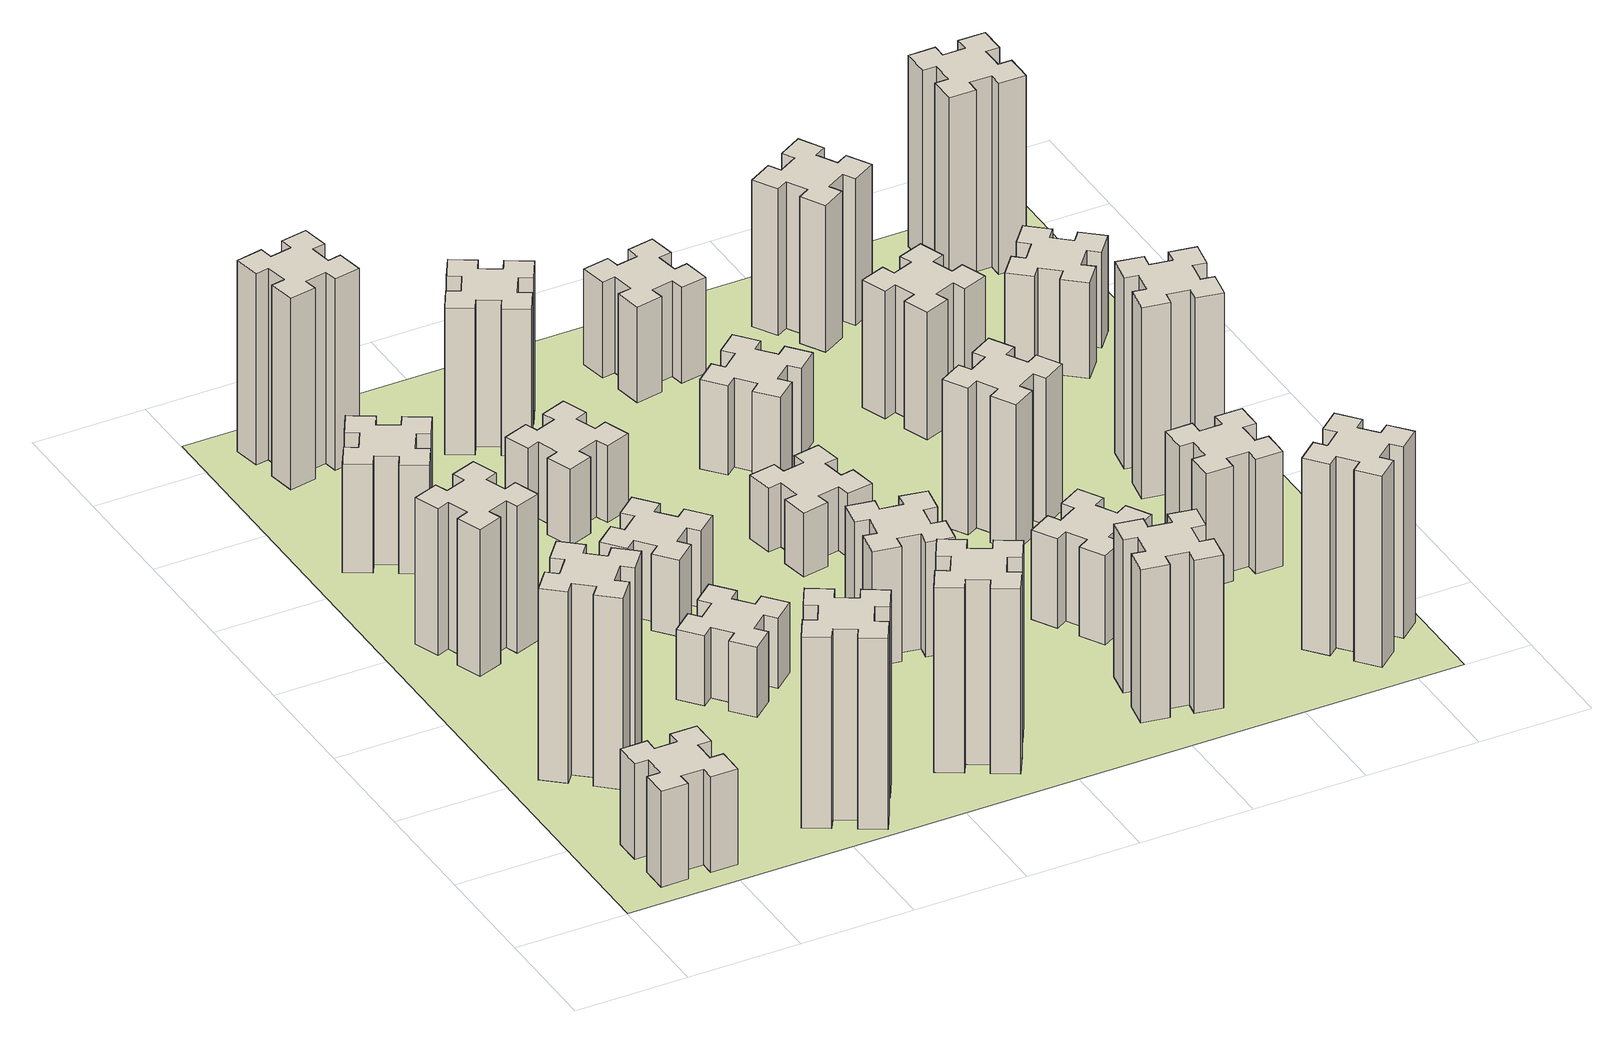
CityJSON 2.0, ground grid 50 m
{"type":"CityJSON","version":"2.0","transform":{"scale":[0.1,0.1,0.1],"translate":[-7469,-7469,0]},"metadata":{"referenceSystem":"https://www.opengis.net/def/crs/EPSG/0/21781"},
"CityObjects":{
"building1":{"type":"Building","attributes":{"class":"1000","function":"1000","usage":"1000","yearOfConstruction":2016,"roofType":"1000","measuredHeight":45,"storeysAboveGround":30,"storeysBelowGround":0},"geometry":[{"type":"Solid","lod":"1","boundaries":[[[[0,1,2,3,4,5,6,7,8,9,10,11,12,13,14,15,16,17,18,19]],[[17,16,20,21]],[[16,15,22,20]],[[15,14,23,22]],[[14,13,24,23]],[[13,12,25,24]],[[12,11,26,25]],[[11,10,27,26]],[[10,9,28,27]],[[9,8,29,28]],[[8,7,30,29]],[[7,6,31,30]],[[6,5,32,31]],[[5,4,33,32]],[[4,3,34,33]],[[3,2,35,34]],[[2,1,36,35]],[[1,0,37,36]],[[0,19,38,37]],[[19,18,39,38]],[[18,17,21,39]],[[24,25,26,27,28,29,30,31,32,33,34,35,36,37,38,39,21,20,22,23]]]]}]},
"building2":{"type":"Building","attributes":{"class":"1000","function":"1000","usage":"1000","yearOfConstruction":2016,"roofType":"1000","measuredHeight":90,"storeysAboveGround":30,"storeysBelowGround":0},"geometry":[{"type":"Solid","lod":"1","boundaries":[[[[40,41,42,43,44,45,46,47,48,49,50,51,52,53,54,55,56,57,58,59]],[[57,56,60,61]],[[56,55,62,60]],[[55,54,63,62]],[[54,53,64,63]],[[53,52,65,64]],[[52,51,66,65]],[[51,50,67,66]],[[50,49,68,67]],[[49,48,69,68]],[[48,47,70,69]],[[47,46,71,70]],[[46,45,72,71]],[[45,44,73,72]],[[44,43,74,73]],[[43,42,75,74]],[[42,41,76,75]],[[41,40,77,76]],[[40,59,78,77]],[[59,58,79,78]],[[58,57,61,79]],[[64,65,66,67,68,69,70,71,72,73,74,75,76,77,78,79,61,60,62,63]]]]}]},
"building3":{"type":"Building","attributes":{"class":"1000","function":"1000","usage":"1000","yearOfConstruction":2016,"roofType":"1000","measuredHeight":69,"storeysAboveGround":30,"storeysBelowGround":0},"geometry":[{"type":"Solid","lod":"1","boundaries":[[[[80,81,82,83,84,85,86,87,88,89,90,91,92,93,94,95,96,97,98,99]],[[97,96,100,101]],[[96,95,102,100]],[[95,94,103,102]],[[94,93,104,103]],[[93,92,105,104]],[[92,91,106,105]],[[91,90,107,106]],[[90,89,108,107]],[[89,88,109,108]],[[88,87,110,109]],[[87,86,111,110]],[[86,85,112,111]],[[85,84,113,112]],[[84,83,114,113]],[[83,82,115,114]],[[82,81,116,115]],[[81,80,117,116]],[[80,99,118,117]],[[99,98,119,118]],[[98,97,101,119]],[[104,105,106,107,108,109,110,111,112,113,114,115,116,117,118,119,101,100,102,103]]]]}]},
"building4":{"type":"Building","attributes":{"class":"1000","function":"1000","usage":"1000","yearOfConstruction":2016,"roofType":"1000","measuredHeight":51,"storeysAboveGround":30,"storeysBelowGround":0},"geometry":[{"type":"Solid","lod":"1","boundaries":[[[[120,121,122,123,124,125,126,127,128,129,130,131,132,133,134,135,136,137,138,139]],[[137,136,140,141]],[[136,135,142,140]],[[135,134,143,142]],[[134,133,144,143]],[[133,132,145,144]],[[132,131,146,145]],[[131,130,147,146]],[[130,129,148,147]],[[129,128,149,148]],[[128,127,150,149]],[[127,126,151,150]],[[126,125,152,151]],[[125,124,153,152]],[[124,123,154,153]],[[123,122,155,154]],[[122,121,156,155]],[[121,120,157,156]],[[120,139,158,157]],[[139,138,159,158]],[[138,137,141,159]],[[144,145,146,147,148,149,150,151,152,153,154,155,156,157,158,159,141,140,142,143]]]]}]},
"building5":{"type":"Building","attributes":{"class":"1000","function":"1000","usage":"1000","yearOfConstruction":2016,"roofType":"1000","measuredHeight":90,"storeysAboveGround":30,"storeysBelowGround":0},"geometry":[{"type":"Solid","lod":"1","boundaries":[[[[160,161,162,163,164,165,166,167,168,169,170,171,172,173,174,175,176,177,178,179]],[[177,176,180,181]],[[176,175,182,180]],[[175,174,183,182]],[[174,173,184,183]],[[173,172,185,184]],[[172,171,186,185]],[[171,170,187,186]],[[170,169,188,187]],[[169,168,189,188]],[[168,167,190,189]],[[167,166,191,190]],[[166,165,192,191]],[[165,164,193,192]],[[164,163,194,193]],[[163,162,195,194]],[[162,161,196,195]],[[161,160,197,196]],[[160,179,198,197]],[[179,178,199,198]],[[178,177,181,199]],[[184,185,186,187,188,189,190,191,192,193,194,195,196,197,198,199,181,180,182,183]]]]}]},
"building6":{"type":"Building","attributes":{"class":"1000","function":"1000","usage":"1000","yearOfConstruction":2016,"roofType":"1000","measuredHeight":90,"storeysAboveGround":30,"storeysBelowGround":0},"geometry":[{"type":"Solid","lod":"1","boundaries":[[[[200,201,202,203,204,205,206,207,208,209,210,211,212,213,214,215,216,217,218,219]],[[217,216,220,221]],[[216,215,222,220]],[[215,214,223,222]],[[214,213,224,223]],[[213,212,225,224]],[[212,211,226,225]],[[211,210,227,226]],[[210,209,228,227]],[[209,208,229,228]],[[208,207,230,229]],[[207,206,231,230]],[[206,205,232,231]],[[205,204,233,232]],[[204,203,234,233]],[[203,202,235,234]],[[202,201,236,235]],[[201,200,237,236]],[[200,219,238,237]],[[219,218,239,238]],[[218,217,221,239]],[[224,225,226,227,228,229,230,231,232,233,234,235,236,237,238,239,221,220,222,223]]]]}]},
"building7":{"type":"Building","attributes":{"class":"1000","function":"1000","usage":"1000","yearOfConstruction":2016,"roofType":"1000","measuredHeight":33,"storeysAboveGround":30,"storeysBelowGround":0},"geometry":[{"type":"Solid","lod":"1","boundaries":[[[[240,241,242,243,244,245,246,247,248,249,250,251,252,253,254,255,256,257,258,259]],[[257,256,260,261]],[[256,255,262,260]],[[255,254,263,262]],[[254,253,264,263]],[[253,252,265,264]],[[252,251,266,265]],[[251,250,267,266]],[[250,249,268,267]],[[249,248,269,268]],[[248,247,270,269]],[[247,246,271,270]],[[246,245,272,271]],[[245,244,273,272]],[[244,243,274,273]],[[243,242,275,274]],[[242,241,276,275]],[[241,240,277,276]],[[240,259,278,277]],[[259,258,279,278]],[[258,257,261,279]],[[264,265,266,267,268,269,270,271,272,273,274,275,276,277,278,279,261,260,262,263]]]]}]},
"building8":{"type":"Building","attributes":{"class":"1000","function":"1000","usage":"1000","yearOfConstruction":2016,"roofType":"1000","measuredHeight":36,"storeysAboveGround":30,"storeysBelowGround":0},"geometry":[{"type":"Solid","lod":"1","boundaries":[[[[280,281,282,283,284,285,286,287,288,289,290,291,292,293,294,295,296,297,298,299]],[[297,296,300,301]],[[296,295,302,300]],[[295,294,303,302]],[[294,293,304,303]],[[293,292,305,304]],[[292,291,306,305]],[[291,290,307,306]],[[290,289,308,307]],[[289,288,309,308]],[[288,287,310,309]],[[287,286,311,310]],[[286,285,312,311]],[[285,284,313,312]],[[284,283,314,313]],[[283,282,315,314]],[[282,281,316,315]],[[281,280,317,316]],[[280,299,318,317]],[[299,298,319,318]],[[298,297,301,319]],[[304,305,306,307,308,309,310,311,312,313,314,315,316,317,318,319,301,300,302,303]]]]}]},
"building9":{"type":"Building","attributes":{"class":"1000","function":"1000","usage":"1000","yearOfConstruction":2016,"roofType":"1000","measuredHeight":87,"storeysAboveGround":30,"storeysBelowGround":0},"geometry":[{"type":"Solid","lod":"1","boundaries":[[[[320,321,322,323,324,325,326,327,328,329,330,331,332,333,334,335,336,337,338,339]],[[337,336,340,341]],[[336,335,342,340]],[[335,334,343,342]],[[334,333,344,343]],[[333,332,345,344]],[[332,331,346,345]],[[331,330,347,346]],[[330,329,348,347]],[[329,328,349,348]],[[328,327,350,349]],[[327,326,351,350]],[[326,325,352,351]],[[325,324,353,352]],[[324,323,354,353]],[[323,322,355,354]],[[322,321,356,355]],[[321,320,357,356]],[[320,339,358,357]],[[339,338,359,358]],[[338,337,341,359]],[[344,345,346,347,348,349,350,351,352,353,354,355,356,357,358,359,341,340,342,343]]]]}]},
"building10":{"type":"Building","attributes":{"class":"1000","function":"1000","usage":"1000","yearOfConstruction":2016,"roofType":"1000","measuredHeight":36,"storeysAboveGround":30,"storeysBelowGround":0},"geometry":[{"type":"Solid","lod":"1","boundaries":[[[[360,361,362,363,364,365,366,367,368,369,370,371,372,373,374,375,376,377,378,379]],[[377,376,380,381]],[[376,375,382,380]],[[375,374,383,382]],[[374,373,384,383]],[[373,372,385,384]],[[372,371,386,385]],[[371,370,387,386]],[[370,369,388,387]],[[369,368,389,388]],[[368,367,390,389]],[[367,366,391,390]],[[366,365,392,391]],[[365,364,393,392]],[[364,363,394,393]],[[363,362,395,394]],[[362,361,396,395]],[[361,360,397,396]],[[360,379,398,397]],[[379,378,399,398]],[[378,377,381,399]],[[384,385,386,387,388,389,390,391,392,393,394,395,396,397,398,399,381,380,382,383]]]]}]},
"building11":{"type":"Building","attributes":{"class":"1000","function":"1000","usage":"1000","yearOfConstruction":2016,"roofType":"1000","measuredHeight":69,"storeysAboveGround":30,"storeysBelowGround":0},"geometry":[{"type":"Solid","lod":"1","boundaries":[[[[400,401,402,403,404,405,406,407,408,409,410,411,412,413,414,415,416,417,418,419]],[[417,416,420,421]],[[416,415,422,420]],[[415,414,423,422]],[[414,413,424,423]],[[413,412,425,424]],[[412,411,426,425]],[[411,410,427,426]],[[410,409,428,427]],[[409,408,429,428]],[[408,407,430,429]],[[407,406,431,430]],[[406,405,432,431]],[[405,404,433,432]],[[404,403,434,433]],[[403,402,435,434]],[[402,401,436,435]],[[401,400,437,436]],[[400,419,438,437]],[[419,418,439,438]],[[418,417,421,439]],[[424,425,426,427,428,429,430,431,432,433,434,435,436,437,438,439,421,420,422,423]]]]}]},
"building12":{"type":"Building","attributes":{"class":"1000","function":"1000","usage":"1000","yearOfConstruction":2016,"roofType":"1000","measuredHeight":54,"storeysAboveGround":30,"storeysBelowGround":0},"geometry":[{"type":"Solid","lod":"1","boundaries":[[[[440,441,442,443,444,445,446,447,448,449,450,451,452,453,454,455,456,457,458,459]],[[457,456,460,461]],[[456,455,462,460]],[[455,454,463,462]],[[454,453,464,463]],[[453,452,465,464]],[[452,451,466,465]],[[451,450,467,466]],[[450,449,468,467]],[[449,448,469,468]],[[448,447,470,469]],[[447,446,471,470]],[[446,445,472,471]],[[445,444,473,472]],[[444,443,474,473]],[[443,442,475,474]],[[442,441,476,475]],[[441,440,477,476]],[[440,459,478,477]],[[459,458,479,478]],[[458,457,461,479]],[[464,465,466,467,468,469,470,471,472,473,474,475,476,477,478,479,461,460,462,463]]]]}]},
"building13":{"type":"Building","attributes":{"class":"1000","function":"1000","usage":"1000","yearOfConstruction":2016,"roofType":"1000","measuredHeight":30,"storeysAboveGround":30,"storeysBelowGround":0},"geometry":[{"type":"Solid","lod":"1","boundaries":[[[[480,481,482,483,484,485,486,487,488,489,490,491,492,493,494,495,496,497,498,499]],[[497,496,500,501]],[[496,495,502,500]],[[495,494,503,502]],[[494,493,504,503]],[[493,492,505,504]],[[492,491,506,505]],[[491,490,507,506]],[[490,489,508,507]],[[489,488,509,508]],[[488,487,510,509]],[[487,486,511,510]],[[486,485,512,511]],[[485,484,513,512]],[[484,483,514,513]],[[483,482,515,514]],[[482,481,516,515]],[[481,480,517,516]],[[480,499,518,517]],[[499,498,519,518]],[[498,497,501,519]],[[504,505,506,507,508,509,510,511,512,513,514,515,516,517,518,519,501,500,502,503]]]]}]},
"building14":{"type":"Building","attributes":{"class":"1000","function":"1000","usage":"1000","yearOfConstruction":2016,"roofType":"1000","measuredHeight":72,"storeysAboveGround":30,"storeysBelowGround":0},"geometry":[{"type":"Solid","lod":"1","boundaries":[[[[520,521,522,523,524,525,526,527,528,529,530,531,532,533,534,535,536,537,538,539]],[[537,536,540,541]],[[536,535,542,540]],[[535,534,543,542]],[[534,533,544,543]],[[533,532,545,544]],[[532,531,546,545]],[[531,530,547,546]],[[530,529,548,547]],[[529,528,549,548]],[[528,527,550,549]],[[527,526,551,550]],[[526,525,552,551]],[[525,524,553,552]],[[524,523,554,553]],[[523,522,555,554]],[[522,521,556,555]],[[521,520,557,556]],[[520,539,558,557]],[[539,538,559,558]],[[538,537,541,559]],[[544,545,546,547,548,549,550,551,552,553,554,555,556,557,558,559,541,540,542,543]]]]}]},
"building15":{"type":"Building","attributes":{"class":"1000","function":"1000","usage":"1000","yearOfConstruction":2016,"roofType":"1000","measuredHeight":42,"storeysAboveGround":30,"storeysBelowGround":0},"geometry":[{"type":"Solid","lod":"1","boundaries":[[[[560,561,562,563,564,565,566,567,568,569,570,571,572,573,574,575,576,577,578,579]],[[577,576,580,581]],[[576,575,582,580]],[[575,574,583,582]],[[574,573,584,583]],[[573,572,585,584]],[[572,571,586,585]],[[571,570,587,586]],[[570,569,588,587]],[[569,568,589,588]],[[568,567,590,589]],[[567,566,591,590]],[[566,565,592,591]],[[565,564,593,592]],[[564,563,594,593]],[[563,562,595,594]],[[562,561,596,595]],[[561,560,597,596]],[[560,579,598,597]],[[579,578,599,598]],[[578,577,581,599]],[[584,585,586,587,588,589,590,591,592,593,594,595,596,597,598,599,581,580,582,583]]]]}]},
"building16":{"type":"Building","attributes":{"class":"1000","function":"1000","usage":"1000","yearOfConstruction":2016,"roofType":"1000","measuredHeight":45,"storeysAboveGround":30,"storeysBelowGround":0},"geometry":[{"type":"Solid","lod":"1","boundaries":[[[[600,601,602,603,604,605,606,607,608,609,610,611,612,613,614,615,616,617,618,619]],[[617,616,620,621]],[[616,615,622,620]],[[615,614,623,622]],[[614,613,624,623]],[[613,612,625,624]],[[612,611,626,625]],[[611,610,627,626]],[[610,609,628,627]],[[609,608,629,628]],[[608,607,630,629]],[[607,606,631,630]],[[606,605,632,631]],[[605,604,633,632]],[[604,603,634,633]],[[603,602,635,634]],[[602,601,636,635]],[[601,600,637,636]],[[600,619,638,637]],[[619,618,639,638]],[[618,617,621,639]],[[624,625,626,627,628,629,630,631,632,633,634,635,636,637,638,639,621,620,622,623]]]]}]},
"building17":{"type":"Building","attributes":{"class":"1000","function":"1000","usage":"1000","yearOfConstruction":2016,"roofType":"1000","measuredHeight":42,"storeysAboveGround":30,"storeysBelowGround":0},"geometry":[{"type":"Solid","lod":"1","boundaries":[[[[640,641,642,643,644,645,646,647,648,649,650,651,652,653,654,655,656,657,658,659]],[[657,656,660,661]],[[656,655,662,660]],[[655,654,663,662]],[[654,653,664,663]],[[653,652,665,664]],[[652,651,666,665]],[[651,650,667,666]],[[650,649,668,667]],[[649,648,669,668]],[[648,647,670,669]],[[647,646,671,670]],[[646,645,672,671]],[[645,644,673,672]],[[644,643,674,673]],[[643,642,675,674]],[[642,641,676,675]],[[641,640,677,676]],[[640,659,678,677]],[[659,658,679,678]],[[658,657,661,679]],[[664,665,666,667,668,669,670,671,672,673,674,675,676,677,678,679,661,660,662,663]]]]}]},
"building18":{"type":"Building","attributes":{"class":"1000","function":"1000","usage":"1000","yearOfConstruction":2016,"roofType":"1000","measuredHeight":69,"storeysAboveGround":30,"storeysBelowGround":0},"geometry":[{"type":"Solid","lod":"1","boundaries":[[[[680,681,682,683,684,685,686,687,688,689,690,691,692,693,694,695,696,697,698,699]],[[697,696,700,701]],[[696,695,702,700]],[[695,694,703,702]],[[694,693,704,703]],[[693,692,705,704]],[[692,691,706,705]],[[691,690,707,706]],[[690,689,708,707]],[[689,688,709,708]],[[688,687,710,709]],[[687,686,711,710]],[[686,685,712,711]],[[685,684,713,712]],[[684,683,714,713]],[[683,682,715,714]],[[682,681,716,715]],[[681,680,717,716]],[[680,699,718,717]],[[699,698,719,718]],[[698,697,701,719]],[[704,705,706,707,708,709,710,711,712,713,714,715,716,717,718,719,701,700,702,703]]]]}]},
"building19":{"type":"Building","attributes":{"class":"1000","function":"1000","usage":"1000","yearOfConstruction":2016,"roofType":"1000","measuredHeight":60,"storeysAboveGround":30,"storeysBelowGround":0},"geometry":[{"type":"Solid","lod":"1","boundaries":[[[[720,721,722,723,724,725,726,727,728,729,730,731,732,733,734,735,736,737,738,739]],[[737,736,740,741]],[[736,735,742,740]],[[735,734,743,742]],[[734,733,744,743]],[[733,732,745,744]],[[732,731,746,745]],[[731,730,747,746]],[[730,729,748,747]],[[729,728,749,748]],[[728,727,750,749]],[[727,726,751,750]],[[726,725,752,751]],[[725,724,753,752]],[[724,723,754,753]],[[723,722,755,754]],[[722,721,756,755]],[[721,720,757,756]],[[720,739,758,757]],[[739,738,759,758]],[[738,737,741,759]],[[744,745,746,747,748,749,750,751,752,753,754,755,756,757,758,759,741,740,742,743]]]]}]},
"building20":{"type":"Building","attributes":{"class":"1000","function":"1000","usage":"1000","yearOfConstruction":2016,"roofType":"1000","measuredHeight":90,"storeysAboveGround":30,"storeysBelowGround":0},"geometry":[{"type":"Solid","lod":"1","boundaries":[[[[760,761,762,763,764,765,766,767,768,769,770,771,772,773,774,775,776,777,778,779]],[[777,776,780,781]],[[776,775,782,780]],[[775,774,783,782]],[[774,773,784,783]],[[773,772,785,784]],[[772,771,786,785]],[[771,770,787,786]],[[770,769,788,787]],[[769,768,789,788]],[[768,767,790,789]],[[767,766,791,790]],[[766,765,792,791]],[[765,764,793,792]],[[764,763,794,793]],[[763,762,795,794]],[[762,761,796,795]],[[761,760,797,796]],[[760,779,798,797]],[[779,778,799,798]],[[778,777,781,799]],[[784,785,786,787,788,789,790,791,792,793,794,795,796,797,798,799,781,780,782,783]]]]}]},
"building21":{"type":"Building","attributes":{"class":"1000","function":"1000","usage":"1000","yearOfConstruction":2016,"roofType":"1000","measuredHeight":54,"storeysAboveGround":30,"storeysBelowGround":0},"geometry":[{"type":"Solid","lod":"1","boundaries":[[[[800,801,802,803,804,805,806,807,808,809,810,811,812,813,814,815,816,817,818,819]],[[817,816,820,821]],[[816,815,822,820]],[[815,814,823,822]],[[814,813,824,823]],[[813,812,825,824]],[[812,811,826,825]],[[811,810,827,826]],[[810,809,828,827]],[[809,808,829,828]],[[808,807,830,829]],[[807,806,831,830]],[[806,805,832,831]],[[805,804,833,832]],[[804,803,834,833]],[[803,802,835,834]],[[802,801,836,835]],[[801,800,837,836]],[[800,819,838,837]],[[819,818,839,838]],[[818,817,821,839]],[[824,825,826,827,828,829,830,831,832,833,834,835,836,837,838,839,821,820,822,823]]]]}]},
"building22":{"type":"Building","attributes":{"class":"1000","function":"1000","usage":"1000","yearOfConstruction":2016,"roofType":"1000","measuredHeight":69,"storeysAboveGround":30,"storeysBelowGround":0},"geometry":[{"type":"Solid","lod":"1","boundaries":[[[[840,841,842,843,844,845,846,847,848,849,850,851,852,853,854,855,856,857,858,859]],[[857,856,860,861]],[[856,855,862,860]],[[855,854,863,862]],[[854,853,864,863]],[[853,852,865,864]],[[852,851,866,865]],[[851,850,867,866]],[[850,849,868,867]],[[849,848,869,868]],[[848,847,870,869]],[[847,846,871,870]],[[846,845,872,871]],[[845,844,873,872]],[[844,843,874,873]],[[843,842,875,874]],[[842,841,876,875]],[[841,840,877,876]],[[840,859,878,877]],[[859,858,879,878]],[[858,857,861,879]],[[864,865,866,867,868,869,870,871,872,873,874,875,876,877,878,879,861,860,862,863]]]]}]},
"building23":{"type":"Building","attributes":{"class":"1000","function":"1000","usage":"1000","yearOfConstruction":2016,"roofType":"1000","measuredHeight":90,"storeysAboveGround":30,"storeysBelowGround":0},"geometry":[{"type":"Solid","lod":"1","boundaries":[[[[880,881,882,883,884,885,886,887,888,889,890,891,892,893,894,895,896,897,898,899]],[[897,896,900,901]],[[896,895,902,900]],[[895,894,903,902]],[[894,893,904,903]],[[893,892,905,904]],[[892,891,906,905]],[[891,890,907,906]],[[890,889,908,907]],[[889,888,909,908]],[[888,887,910,909]],[[887,886,911,910]],[[886,885,912,911]],[[885,884,913,912]],[[884,883,914,913]],[[883,882,915,914]],[[882,881,916,915]],[[881,880,917,916]],[[880,899,918,917]],[[899,898,919,918]],[[898,897,901,919]],[[904,905,906,907,908,909,910,911,912,913,914,915,916,917,918,919,901,900,902,903]]]]}]},
"building24":{"type":"Building","attributes":{"class":"1000","function":"1000","usage":"1000","yearOfConstruction":2016,"roofType":"1000","measuredHeight":45,"storeysAboveGround":30,"storeysBelowGround":0},"geometry":[{"type":"Solid","lod":"1","boundaries":[[[[920,921,922,923,924,925,926,927,928,929,930,931,932,933,934,935,936,937,938,939]],[[937,936,940,941]],[[936,935,942,940]],[[935,934,943,942]],[[934,933,944,943]],[[933,932,945,944]],[[932,931,946,945]],[[931,930,947,946]],[[930,929,948,947]],[[929,928,949,948]],[[928,927,950,949]],[[927,926,951,950]],[[926,925,952,951]],[[925,924,953,952]],[[924,923,954,953]],[[923,922,955,954]],[[922,921,956,955]],[[921,920,957,956]],[[920,939,958,957]],[[939,938,959,958]],[[938,937,941,959]],[[944,945,946,947,948,949,950,951,952,953,954,955,956,957,958,959,941,940,942,943]]]]}]},
"building25":{"type":"Building","attributes":{"class":"1000","function":"1000","usage":"1000","yearOfConstruction":2016,"roofType":"1000","measuredHeight":90,"storeysAboveGround":30,"storeysBelowGround":0},"geometry":[{"type":"Solid","lod":"1","boundaries":[[[[960,961,962,963,964,965,966,967,968,969,970,971,972,973,974,975,976,977,978,979]],[[977,976,980,981]],[[976,975,982,980]],[[975,974,983,982]],[[974,973,984,983]],[[973,972,985,984]],[[972,971,986,985]],[[971,970,987,986]],[[970,969,988,987]],[[969,968,989,988]],[[968,967,990,989]],[[967,966,991,990]],[[966,965,992,991]],[[965,964,993,992]],[[964,963,994,993]],[[963,962,995,994]],[[962,961,996,995]],[[961,960,997,996]],[[960,979,998,997]],[[979,978,999,998]],[[978,977,981,999]],[[984,985,986,987,988,989,990,991,992,993,994,995,996,997,998,999,981,980,982,983]]]]}]},
"landuse1":{"type":"LandUse","attributes":{"name":"plot1","function":"1010"},"geometry":[{"type":"MultiSurface","lod":"1","boundaries":[[[1000,1001,1002,1003]]]}]}
},
"vertices":[
[265,325,0],[265,225,0],[205,225,0],[205,105,0],[325,105,0],[325,165,0],[425,165,0],[425,105,0],[545,105,0],[545,225,0],[485,225,0],[485,325,0],[545,325,0],[545,445,0],[425,445,0],[425,385,0],[325,385,0],[325,445,0],[205,445,0],[205,325,0],[325,385,450],[325,445,450],[425,385,450],[425,445,450],[545,445,450],[545,325,450],[485,325,450],[485,225,450],[545,225,450],[545,105,450],[425,105,450],[425,165,450],[325,165,450],[325,105,450],[205,105,450],[205,225,450],[265,225,450],[265,325,450],[205,325,450],[205,445,450],
[484,1067,0],[408,1132,0],[446,1178,0],[354,1255,0],[277,1163,0],[323,1124,0],[259,1048,0],[213,1086,0],[136,994,0],[228,917,0],[266,963,0],[343,899,0],[304,853,0],[396,776,0],[473,868,0],[427,906,0],[492,983,0],[538,944,0],[615,1036,0],[523,1113,0],[492,983,900],[538,944,900],[427,906,900],[473,868,900],[396,776,900],[304,853,900],[343,899,900],[266,963,900],[228,917,900],[136,994,900],[213,1086,900],[259,1048,900],[323,1124,900],[277,1163,900],[354,1255,900],[446,1178,900],[408,1132,900],[484,1067,900],[523,1113,900],[615,1036,900],
[366,1835,0],[460,1869,0],[480,1813,0],[593,1854,0],[552,1967,0],[496,1946,0],[462,2040,0],[518,2060,0],[477,2173,0],[364,2132,0],[385,2076,0],[291,2042,0],[270,2098,0],[157,2057,0],[199,1944,0],[255,1965,0],[289,1871,0],[233,1850,0],[274,1737,0],[387,1779,0],[289,1871,690],[233,1850,690],[255,1965,690],[199,1944,690],[157,2057,690],[270,2098,690],[291,2042,690],[385,2076,690],[364,2132,690],[477,2173,690],[518,2060,690],[462,2040,690],[496,1946,690],[552,1967,690],[593,1854,690],[480,1813,690],[460,1869,690],[366,1835,690],[387,1779,690],[274,1737,690],
[446,2597,0],[496,2684,0],[548,2654,0],[608,2758,0],[504,2818,0],[474,2766,0],[387,2816,0],[417,2868,0],[313,2928,0],[253,2824,0],[305,2794,0],[255,2707,0],[203,2737,0],[143,2633,0],[247,2573,0],[277,2625,0],[364,2575,0],[334,2523,0],[438,2463,0],[498,2567,0],[364,2575,510],[334,2523,510],[277,2625,510],[247,2573,510],[143,2633,510],[203,2737,510],[255,2707,510],[305,2794,510],[253,2824,510],[313,2928,510],[417,2868,510],[387,2816,510],[474,2766,510],[504,2818,510],[608,2758,510],[548,2654,510],[496,2684,510],[446,2597,510],[498,2567,510],[438,2463,510],
[1214,346,0],[1127,396,0],[1157,448,0],[1053,508,0],[993,404,0],[1045,374,0],[995,287,0],[943,317,0],[883,213,0],[987,153,0],[1017,205,0],[1104,155,0],[1074,103,0],[1178,43,0],[1238,147,0],[1186,177,0],[1236,264,0],[1288,234,0],[1348,338,0],[1244,398,0],[1236,264,900],[1288,234,900],[1186,177,900],[1238,147,900],[1178,43,900],[1074,103,900],[1104,155,900],[1017,205,900],[987,153,900],[883,213,900],[943,317,900],[995,287,900],[1045,374,900],[993,404,900],[1053,508,900],[1157,448,900],[1127,396,900],[1214,346,900],[1244,398,900],[1348,338,900],
[492,3405,0],[475,3504,0],[534,3514,0],[513,3632,0],[395,3611,0],[405,3552,0],[307,3535,0],[297,3594,0],[178,3573,0],[199,3455,0],[258,3465,0],[276,3367,0],[217,3357,0],[237,3238,0],[356,3259,0],[345,3318,0],[444,3336,0],[454,3277,0],[572,3297,0],[551,3416,0],[444,3336,900],[454,3277,900],[345,3318,900],[356,3259,900],[237,3238,900],[217,3357,900],[276,3367,900],[258,3465,900],[199,3455,900],[178,3573,900],[297,3594,900],[307,3535,900],[405,3552,900],[395,3611,900],[513,3632,900],[534,3514,900],[475,3504,900],[492,3405,900],[551,3416,900],[572,3297,900],
[1083,1332,0],[1006,1267,0],[968,1313,0],[876,1236,0],[953,1144,0],[999,1183,0],[1063,1106,0],[1017,1068,0],[1094,976,0],[1186,1053,0],[1148,1099,0],[1224,1163,0],[1263,1117,0],[1355,1194,0],[1278,1286,0],[1232,1248,0],[1167,1324,0],[1213,1363,0],[1136,1455,0],[1044,1378,0],[1167,1324,330],[1213,1363,330],[1232,1248,330],[1278,1286,330],[1355,1194,330],[1263,1117,330],[1224,1163,330],[1148,1099,330],[1186,1053,330],[1094,976,330],[1017,1068,330],[1063,1106,330],[999,1183,330],[953,1144,330],[876,1236,330],[968,1313,330],[1006,1267,330],[1083,1332,330],[1044,1378,330],[1136,1455,330],
[1083,1972,0],[1006,1907,0],[968,1953,0],[876,1876,0],[953,1784,0],[999,1823,0],[1063,1746,0],[1017,1708,0],[1094,1616,0],[1186,1693,0],[1148,1739,0],[1224,1803,0],[1263,1757,0],[1355,1834,0],[1278,1926,0],[1232,1888,0],[1167,1964,0],[1213,2003,0],[1136,2095,0],[1044,2018,0],[1167,1964,360],[1213,2003,360],[1232,1888,360],[1278,1926,360],[1355,1834,360],[1263,1757,360],[1224,1803,360],[1148,1739,360],[1186,1693,360],[1094,1616,360],[1017,1708,360],[1063,1746,360],[999,1823,360],[953,1784,360],[876,1876,360],[968,1953,360],[1006,1907,360],[1083,1972,360],[1044,2018,360],[1136,2095,360],
[1657,305,0],[1744,255,0],[1714,203,0],[1818,143,0],[1878,247,0],[1826,277,0],[1876,364,0],[1928,334,0],[1988,438,0],[1884,498,0],[1854,446,0],[1767,496,0],[1797,548,0],[1693,608,0],[1633,504,0],[1685,474,0],[1635,387,0],[1583,417,0],[1523,313,0],[1627,253,0],[1635,387,870],[1583,417,870],[1685,474,870],[1633,504,870],[1693,608,870],[1797,548,870],[1767,496,870],[1854,446,870],[1884,498,870],[1988,438,870],[1928,334,870],[1876,364,870],[1826,277,870],[1878,247,870],[1818,143,870],[1714,203,870],[1744,255,870],[1657,305,870],[1627,253,870],[1523,313,870],
[1106,2475,0],[1200,2509,0],[1220,2453,0],[1333,2494,0],[1292,2607,0],[1236,2586,0],[1202,2680,0],[1258,2700,0],[1217,2813,0],[1104,2772,0],[1125,2716,0],[1031,2682,0],[1010,2738,0],[897,2697,0],[939,2584,0],[995,2605,0],[1029,2511,0],[973,2490,0],[1014,2377,0],[1127,2419,0],[1029,2511,360],[973,2490,360],[995,2605,360],[939,2584,360],[897,2697,360],[1010,2738,360],[1031,2682,360],[1125,2716,360],[1104,2772,360],[1217,2813,360],[1258,2700,360],[1202,2680,360],[1236,2586,360],[1292,2607,360],[1333,2494,360],[1220,2453,360],[1200,2509,360],[1106,2475,360],[1127,2419,360],[1014,2377,360],
[1186,3137,0],[1236,3224,0],[1288,3194,0],[1348,3298,0],[1244,3358,0],[1214,3306,0],[1127,3356,0],[1157,3408,0],[1053,3468,0],[993,3364,0],[1045,3334,0],[995,3247,0],[943,3277,0],[883,3173,0],[987,3113,0],[1017,3165,0],[1104,3115,0],[1074,3063,0],[1178,3003,0],[1238,3107,0],[1104,3115,690],[1074,3063,690],[1017,3165,690],[987,3113,690],[883,3173,690],[943,3277,690],[995,3247,690],[1045,3334,690],[993,3364,690],[1053,3468,690],[1157,3408,690],[1127,3356,690],[1214,3306,690],[1244,3358,690],[1348,3298,690],[1288,3194,690],[1236,3224,690],[1186,3137,690],[1238,3107,690],[1178,3003,690],
[1955,1147,0],[1972,1245,0],[2031,1235,0],[2052,1353,0],[1934,1374,0],[1924,1315,0],[1825,1332,0],[1836,1391,0],[1717,1412,0],[1697,1294,0],[1756,1284,0],[1738,1185,0],[1679,1196,0],[1658,1077,0],[1777,1057,0],[1787,1116,0],[1885,1098,0],[1875,1039,0],[1993,1018,0],[2014,1137,0],[1885,1098,540],[1875,1039,540],[1787,1116,540],[1777,1057,540],[1658,1077,540],[1679,1196,540],[1738,1185,540],[1756,1284,540],[1697,1294,540],[1717,1412,540],[1836,1391,540],[1825,1332,540],[1924,1315,540],[1934,1374,540],[2052,1353,540],[2031,1235,540],[1972,1245,540],[1955,1147,540],[2014,1137,540],[1993,1018,540],
[1972,1925,0],[1955,2024,0],[2014,2034,0],[1993,2152,0],[1875,2131,0],[1885,2072,0],[1787,2055,0],[1777,2114,0],[1658,2093,0],[1679,1975,0],[1738,1985,0],[1756,1887,0],[1697,1877,0],[1717,1758,0],[1836,1779,0],[1825,1838,0],[1924,1856,0],[1934,1797,0],[2052,1817,0],[2031,1936,0],[1924,1856,300],[1934,1797,300],[1825,1838,300],[1836,1779,300],[1717,1758,300],[1697,1877,300],[1756,1887,300],[1738,1985,300],[1679,1975,300],[1658,2093,300],[1777,2114,300],[1787,2055,300],[1885,2072,300],[1875,2131,300],[1993,2152,300],[2014,2034,300],[1955,2024,300],[1972,1925,300],[2031,1936,300],[2052,1817,300],
[2496,444,0],[2478,345,0],[2419,356,0],[2398,237,0],[2517,217,0],[2527,276,0],[2625,258,0],[2615,199,0],[2733,178,0],[2754,297,0],[2695,307,0],[2712,405,0],[2771,395,0],[2792,513,0],[2674,534,0],[2664,475,0],[2565,492,0],[2576,551,0],[2457,572,0],[2437,454,0],[2565,492,720],[2576,551,720],[2664,475,720],[2674,534,720],[2792,513,720],[2771,395,720],[2712,405,720],[2695,307,720],[2754,297,720],[2733,178,720],[2615,199,720],[2625,258,720],[2527,276,720],[2517,217,720],[2398,237,720],[2419,356,720],[2478,345,720],[2496,444,720],[2437,454,720],[2457,572,720],
[1839,2563,0],[1903,2486,0],[1857,2448,0],[1934,2356,0],[2026,2433,0],[1988,2479,0],[2064,2543,0],[2103,2497,0],[2195,2574,0],[2118,2666,0],[2072,2628,0],[2007,2704,0],[2053,2743,0],[1976,2835,0],[1884,2758,0],[1923,2712,0],[1846,2647,0],[1808,2693,0],[1716,2616,0],[1793,2524,0],[1846,2647,420],[1808,2693,420],[1923,2712,420],[1884,2758,420],[1976,2835,420],[2053,2743,420],[2007,2704,420],[2072,2628,420],[2118,2666,420],[2195,2574,420],[2103,2497,420],[2064,2543,420],[1988,2479,420],[2026,2433,420],[1934,2356,420],[1857,2448,420],[1903,2486,420],[1839,2563,420],[1793,2524,420],[1716,2616,420],
[1738,3365,0],[1756,3267,0],[1697,3257,0],[1717,3138,0],[1836,3159,0],[1825,3218,0],[1924,3236,0],[1934,3177,0],[2052,3197,0],[2031,3316,0],[1972,3305,0],[1955,3404,0],[2014,3414,0],[1993,3532,0],[1875,3511,0],[1885,3452,0],[1787,3435,0],[1777,3494,0],[1658,3473,0],[1679,3355,0],[1787,3435,450],[1777,3494,450],[1885,3452,450],[1875,3511,450],[1993,3532,450],[2014,3414,450],[1955,3404,450],[1972,3305,450],[2031,3316,450],[2052,3197,450],[1934,3177,450],[1924,3236,450],[1825,3218,450],[1836,3159,450],[1717,3138,450],[1697,3257,450],[1756,3267,450],[1738,3365,450],[1679,3355,450],[1658,3473,450],
[2584,1136,0],[2497,1086,0],[2467,1138,0],[2363,1078,0],[2423,974,0],[2475,1004,0],[2525,917,0],[2473,887,0],[2533,783,0],[2637,843,0],[2607,895,0],[2694,945,0],[2724,893,0],[2828,953,0],[2768,1057,0],[2716,1027,0],[2666,1114,0],[2718,1144,0],[2658,1248,0],[2554,1188,0],[2666,1114,420],[2718,1144,420],[2716,1027,420],[2768,1057,420],[2828,953,420],[2724,893,420],[2694,945,420],[2607,895,420],[2637,843,420],[2533,783,420],[2473,887,420],[2525,917,420],[2475,1004,420],[2423,974,420],[2363,1078,420],[2467,1138,420],[2497,1086,420],[2584,1136,420],[2554,1188,420],[2658,1248,420],
[2475,1744,0],[2525,1657,0],[2473,1627,0],[2533,1523,0],[2637,1583,0],[2607,1635,0],[2694,1685,0],[2724,1633,0],[2828,1693,0],[2768,1797,0],[2716,1767,0],[2666,1854,0],[2718,1884,0],[2658,1988,0],[2554,1928,0],[2584,1876,0],[2497,1826,0],[2467,1878,0],[2363,1818,0],[2423,1714,0],[2497,1826,690],[2467,1878,690],[2584,1876,690],[2554,1928,690],[2658,1988,690],[2718,1884,690],[2666,1854,690],[2716,1767,690],[2768,1797,690],[2828,1693,690],[2724,1633,690],[2694,1685,690],[2607,1635,690],[2637,1583,690],[2533,1523,690],[2473,1627,690],[2525,1657,690],[2475,1744,690],[2423,1714,690],[2363,1818,690],
[2686,2475,0],[2780,2509,0],[2800,2453,0],[2913,2494,0],[2872,2607,0],[2816,2586,0],[2782,2680,0],[2838,2700,0],[2797,2813,0],[2684,2772,0],[2705,2716,0],[2611,2682,0],[2590,2738,0],[2477,2697,0],[2519,2584,0],[2575,2605,0],[2609,2511,0],[2553,2490,0],[2594,2377,0],[2707,2419,0],[2609,2511,600],[2553,2490,600],[2575,2605,600],[2519,2584,600],[2477,2697,600],[2590,2738,600],[2611,2682,600],[2705,2716,600],[2684,2772,600],[2797,2813,600],[2838,2700,600],[2782,2680,600],[2816,2586,600],[2872,2607,600],[2913,2494,600],[2800,2453,600],[2780,2509,600],[2686,2475,600],[2707,2419,600],[2594,2377,600],
[3468,259,0],[3544,323,0],[3583,277,0],[3675,354,0],[3598,446,0],[3552,408,0],[3487,484,0],[3533,523,0],[3456,615,0],[3364,538,0],[3403,492,0],[3326,427,0],[3288,473,0],[3196,396,0],[3273,304,0],[3319,343,0],[3383,266,0],[3337,228,0],[3414,136,0],[3506,213,0],[3383,266,900],[3337,228,900],[3319,343,900],[3273,304,900],[3196,396,900],[3288,473,900],[3326,427,900],[3403,492,900],[3364,538,900],[3456,615,900],[3533,523,900],[3487,484,900],[3552,408,900],[3598,446,900],[3675,354,900],[3583,277,900],[3544,323,900],[3468,259,900],[3506,213,900],[3414,136,900],
[3185,1005,0],[3285,1005,0],[3285,945,0],[3405,945,0],[3405,1065,0],[3345,1065,0],[3345,1165,0],[3405,1165,0],[3405,1285,0],[3285,1285,0],[3285,1225,0],[3185,1225,0],[3185,1285,0],[3065,1285,0],[3065,1165,0],[3125,1165,0],[3125,1065,0],[3065,1065,0],[3065,945,0],[3185,945,0],[3125,1065,540],[3065,1065,540],[3125,1165,540],[3065,1165,540],[3065,1285,540],[3185,1285,540],[3185,1225,540],[3285,1225,540],[3285,1285,540],[3405,1285,540],[3405,1165,540],[3345,1165,540],[3345,1065,540],[3405,1065,540],[3405,945,540],[3285,945,540],[3285,1005,540],[3185,1005,540],[3185,945,540],[3065,945,540],
[2716,3347,0],[2666,3434,0],[2718,3464,0],[2658,3568,0],[2554,3508,0],[2584,3456,0],[2497,3406,0],[2467,3458,0],[2363,3398,0],[2423,3294,0],[2475,3324,0],[2525,3237,0],[2473,3207,0],[2533,3103,0],[2637,3163,0],[2607,3215,0],[2694,3265,0],[2724,3213,0],[2828,3273,0],[2768,3377,0],[2694,3265,690],[2724,3213,690],[2607,3215,690],[2637,3163,690],[2533,3103,690],[2473,3207,690],[2525,3237,690],[2475,3324,690],[2423,3294,690],[2363,3398,690],[2467,3458,690],[2497,3406,690],[2584,3456,690],[2554,3508,690],[2658,3568,690],[2718,3464,690],[2666,3434,690],[2716,3347,690],[2768,3377,690],[2828,3273,690],
[3267,1656,0],[3365,1638,0],[3355,1579,0],[3473,1558,0],[3494,1677,0],[3435,1687,0],[3452,1785,0],[3511,1775,0],[3532,1893,0],[3414,1914,0],[3404,1855,0],[3305,1872,0],[3316,1931,0],[3197,1952,0],[3177,1834,0],[3236,1824,0],[3218,1725,0],[3159,1736,0],[3138,1617,0],[3257,1597,0],[3218,1725,900],[3159,1736,900],[3236,1824,900],[3177,1834,900],[3197,1952,900],[3316,1931,900],[3305,1872,900],[3404,1855,900],[3414,1914,900],[3532,1893,900],[3511,1775,900],[3452,1785,900],[3435,1687,900],[3494,1677,900],[3473,1558,900],[3355,1579,900],[3365,1638,900],[3267,1656,900],[3257,1597,900],[3138,1617,900],
[3444,2747,0],[3368,2812,0],[3406,2858,0],[3314,2935,0],[3237,2843,0],[3283,2804,0],[3219,2728,0],[3173,2766,0],[3096,2674,0],[3188,2597,0],[3226,2643,0],[3303,2579,0],[3264,2533,0],[3356,2456,0],[3433,2548,0],[3387,2586,0],[3452,2663,0],[3498,2624,0],[3575,2716,0],[3483,2793,0],[3452,2663,450],[3498,2624,450],[3387,2586,450],[3433,2548,450],[3356,2456,450],[3264,2533,450],[3303,2579,450],[3226,2643,450],[3188,2597,450],[3096,2674,450],[3173,2766,450],[3219,2728,450],[3283,2804,450],[3237,2843,450],[3314,2935,450],[3406,2858,450],[3368,2812,450],[3444,2747,450],[3483,2793,450],[3575,2716,450],
[3285,3325,0],[3385,3325,0],[3385,3265,0],[3505,3265,0],[3505,3385,0],[3445,3385,0],[3445,3485,0],[3505,3485,0],[3505,3605,0],[3385,3605,0],[3385,3545,0],[3285,3545,0],[3285,3605,0],[3165,3605,0],[3165,3485,0],[3225,3485,0],[3225,3385,0],[3165,3385,0],[3165,3265,0],[3285,3265,0],[3225,3385,900],[3165,3385,900],[3225,3485,900],[3165,3485,900],[3165,3605,900],[3285,3605,900],[3285,3545,900],[3385,3545,900],[3385,3605,900],[3505,3605,900],[3505,3485,900],[3445,3485,900],[3445,3385,900],[3505,3385,900],[3505,3265,900],[3385,3265,900],[3385,3325,900],[3285,3325,900],[3285,3265,900],[3165,3265,900],
[5,3705,0],[3705,3705,0],[3705,5,0],[5,5,0]
]}
